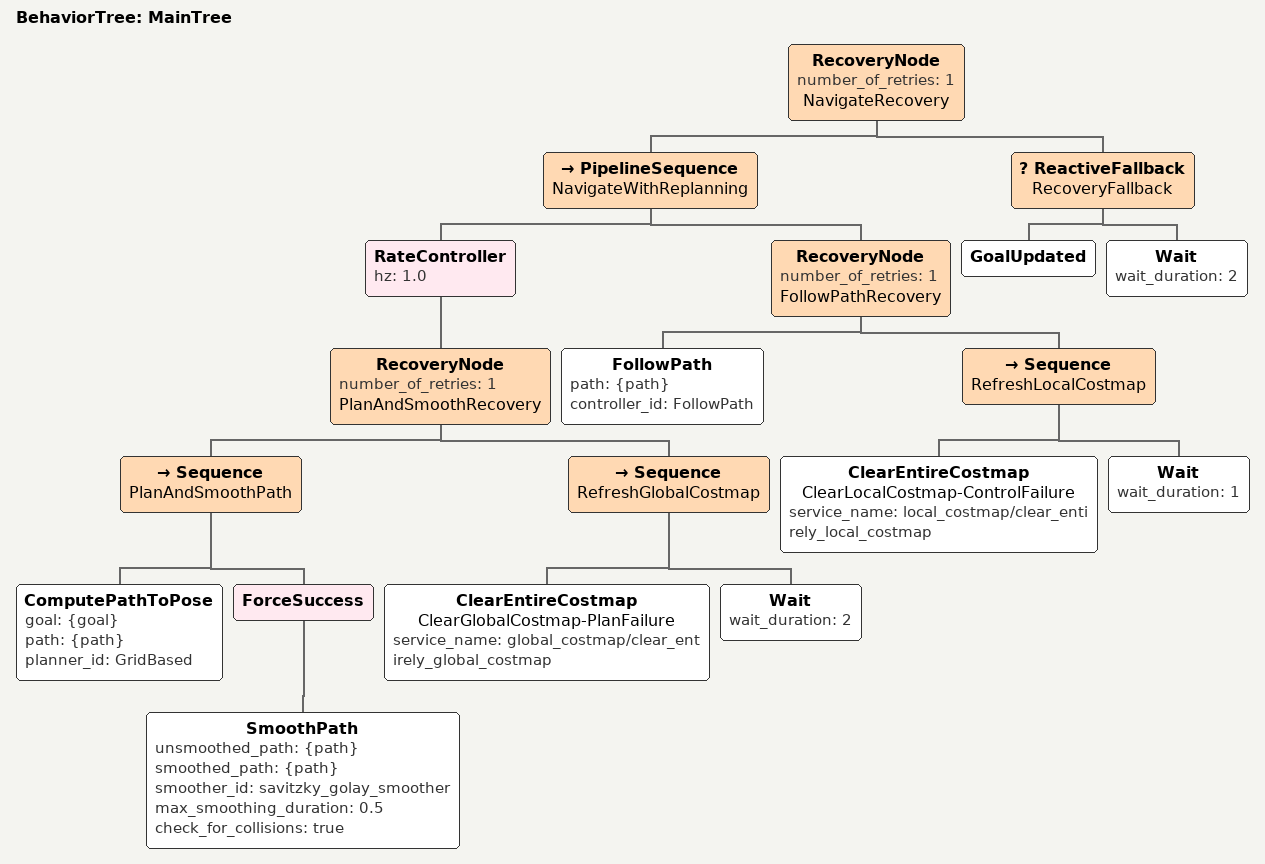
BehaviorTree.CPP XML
<!--
  Muto NavigateToPose tree.
  Humble-compatible NavigateToPose tree based on the Nav2 Humble default, with
  conservative recovery actions for the Muto platform.
-->
<root main_tree_to_execute="MainTree">
  <BehaviorTree ID="MainTree">
    <RecoveryNode number_of_retries="1" name="NavigateRecovery">
      <PipelineSequence name="NavigateWithReplanning">
        <RateController hz="1.0">
          <RecoveryNode number_of_retries="1" name="PlanAndSmoothRecovery">
            <Sequence name="PlanAndSmoothPath">
              <ComputePathToPose goal="{goal}" path="{path}" planner_id="GridBased"/>
              <ForceSuccess>
                <SmoothPath
                  unsmoothed_path="{path}"
                  smoothed_path="{path}"
                  smoother_id="savitzky_golay_smoother"
                  max_smoothing_duration="0.5"
                  check_for_collisions="true"/>
              </ForceSuccess>
            </Sequence>
            <Sequence name="RefreshGlobalCostmap">
              <ClearEntireCostmap
                name="ClearGlobalCostmap-PlanFailure"
                service_name="global_costmap/clear_entirely_global_costmap"/>
              <Wait wait_duration="2"/>
            </Sequence>
          </RecoveryNode>
        </RateController>
        <RecoveryNode number_of_retries="1" name="FollowPathRecovery">
          <FollowPath path="{path}" controller_id="FollowPath"/>
          <Sequence name="RefreshLocalCostmap">
            <ClearEntireCostmap
              name="ClearLocalCostmap-ControlFailure"
              service_name="local_costmap/clear_entirely_local_costmap"/>
            <Wait wait_duration="1"/>
          </Sequence>
        </RecoveryNode>
      </PipelineSequence>
      <ReactiveFallback name="RecoveryFallback">
        <GoalUpdated/>
        <Wait wait_duration="2"/>
      </ReactiveFallback>
    </RecoveryNode>
  </BehaviorTree>
</root>
